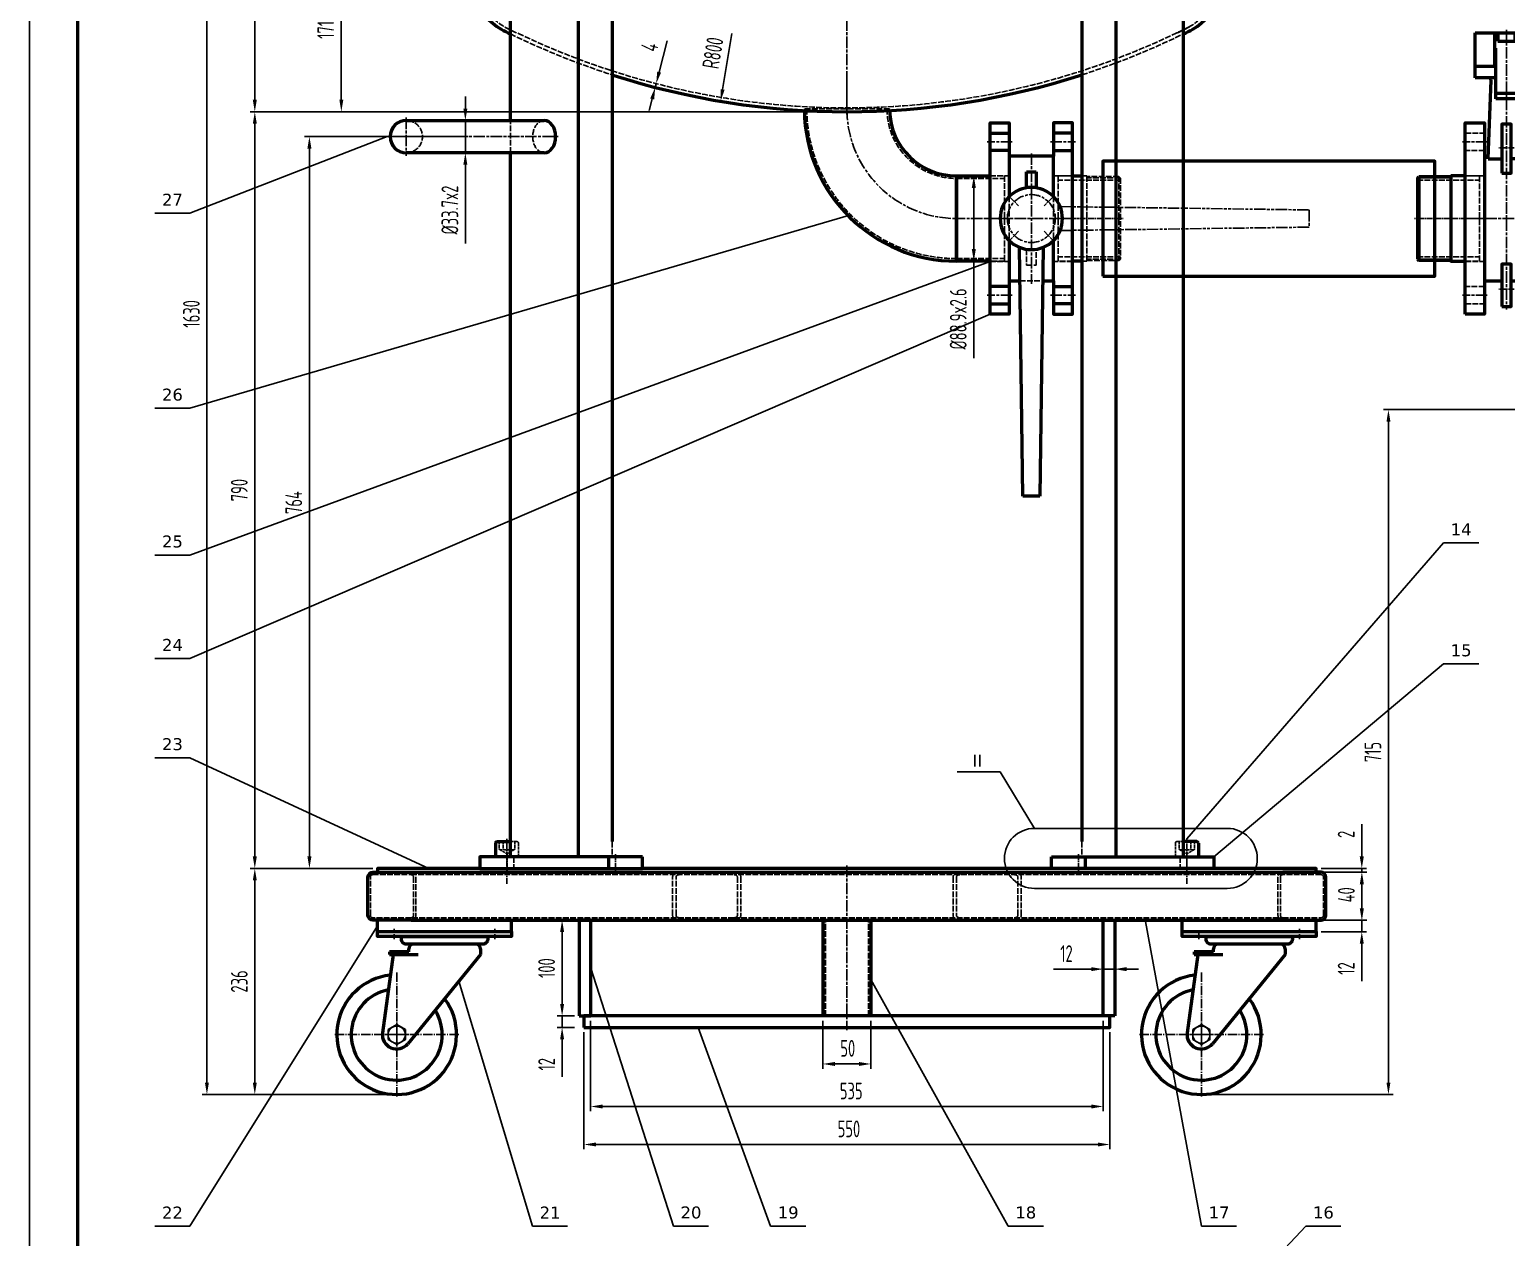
# Model space of a CAD drawing. Header units: millimetres. Extents: x -8455 to -5485, y -2391 to 1814.
# Drawn here: x -8455 to -6914, y -445 to 816 of the extents above; entities that cross this region are included whole.
import ezdxf
from ezdxf.enums import TextEntityAlignment as Align

# ---------------------------------------------------------------- set-up
doc = ezdxf.new("R2010")
doc.units = ezdxf.units.MM
for name, pattern in [('AM_ISO02W050', [7.5, 6, -1.5]), ('AM_ISO02W050x2', [3.75, 3, -0.75]), ('AM_ISO08W050', [18, 12, -1.5, 3, -1.5]), ('AM_ISO08W050x2', [9, 6, -0.75, 1.5, -0.75]), ('AM_ISO09W050', [22.5, 12, -1.5, 3, -1.5, 3, -1.5]), ('GEN7', [13.75, 9.75, -1.5, 1, -1.5]), ('GEN7A', [6.875, 4.75, -0.875, 0.375, -0.875])]:
    doc.linetypes.add(name, pattern=pattern)
for name, color, linetype in [('0N', 7, 'Continuous'), ('4', 3, 'Continuous'), ('7', 4, 'GEN7'), ('7A', 4, 'GEN7A'), ('7AN', 4, 'GEN7A'), ('ET', 7, 'Continuous')]:
    doc.layers.add(name, color=color, linetype=linetype)
for name, color, linetype, lineweight in [('AM_0', 7, 'Continuous', 50), ('AM_0N', 7, 'Continuous', 50), ('AM_11', 3, 'AM_ISO09W050', 25), ('AM_3', 6, 'AM_ISO02W050', 25), ('AM_3N', 6, 'AM_ISO02W050', 25), ('AM_4', 3, 'Continuous', 25), ('AM_5', 3, 'Continuous', 25), ('AM_7', 4, 'AM_ISO08W050', 25), ('AM_7N', 4, 'AM_ISO08W050', 25)]:
    doc.layers.add(name, color=color, linetype=linetype, lineweight=lineweight)
doc.styles.add('CT', font='verdana.ttf')
doc.styles.get("Standard").update_dxf_attribs({"font": 'isocp.shx', "width": 0.7})
doc.dimstyles.new('AM_ISO', dxfattribs={"dimtxt": 3.5, "dimasz": 2.5, "dimexe": 1, "dimexo": 1, "dimgap": 1.5, "dimtad": 1, "dimdsep": 46, "dimtxsty": 'Standard', "dimcen": 0, "dimclrd": 256, "dimclre": 256, "dimclrt": 2, "dimadec": 0, "dimazin": 2, "dimtp": 0.1, "dimtm": 0.1, "dimtfac": 0.71, "dimtdec": 3, "dimtmove": 0, "dimatfit": 3, "dimfxl": 0, "dimlwd": -1, "dimlwe": -1, "dimarcsym": 0})
doc.dimstyles.new('AM_ISO$4', dxfattribs={"dimtxt": 3.5, "dimasz": 2.5, "dimexe": 1, "dimexo": 1, "dimgap": 1.5, "dimtad": 1, "dimtoh": 1, "dimdsep": 46, "dimtxsty": 'Standard', "dimcen": 0, "dimclrd": 256, "dimclre": 256, "dimclrt": 2, "dimadec": 0, "dimazin": 2, "dimtp": 0.1, "dimtm": 0.1, "dimtfac": 0.71, "dimtofl": 0, "dimtmove": 0, "dimatfit": 3, "dimfxl": 0, "dimlwd": -1, "dimlwe": -1, "dimarcsym": 0})

# ---------------------------------------------------------------- blocks, each defined once
blk = doc.blocks.new('bianca_ans')
at = {"layer": 'AM_0'}
for p, q in [((-55.5, 194), (9.5, 194)), ((-55.5, 159), (-55.5, 194)), ((-35.5, 194), (-35.5, 159)), ((-32, 194), (-32, 185.2)), ((-32, 185.2), (-14, 185.2)), ((-14, 185.2), (-14, 194)), ((-10.5, 159), (-10.5, 194)), ((9.5, 194), (9.5, 159)), ((-34, 125), (-34, 177.9)), ((-12, 177.9), (-12, 125)), ((-55.5, 159), (-34, 159)), ((-55.5, 147), (-55.5, 159)), ((-35.5, 159), (-34, 159)), ((-12, 159), (9.5, 159)), ((-12, 159), (-10.5, 159)), ((9.5, 159), (9.5, 147)), ((-34, 147), (-55.5, 147)), ((-42, 62.2), (-39.1, 144.4)), ((9.5, 147), (-12, 147)), ((-6.9, 144.4), (-4, 62.2)), ((-34, 131), (-12, 131)), ((-12, 125), (-34, 125)), ((-42, 62.2), (-28, 62.2)), ((-4, 62.2), (-18, 62.2))]:
    blk.add_line(p, q, dxfattribs=at)
blk.add_lwpolyline([(-28, 47.5), (-18, 47.5), (-18, 98.6), (-28, 98.6)], close=True, dxfattribs=at)
for points in [[(-41.9, 65), (-46, 65), (-46, -60.5)], [(0, -60.5), (0, 65), (-4.1, 65)], [(-46, -60.5), (-46, -65), (-28, -65)], [(-18, -60.5), (-18, -47.6), (-28, -47.6), (-28, -60.5)], [(-28, -60.5), (-28, -92)], [(-28, -92), (-18, -92), (-18, -60.5)], [(-18, -65), (0, -65), (0, -60.5)]]:
    blk.add_lwpolyline(points, dxfattribs=at)
for centre, start, end in [((-41.6, 144.5), 357.9748, 90), ((-4.4, 144.5), 90, 182.0252)]:
    blk.add_arc(centre, 2.5, start, end, dxfattribs=at)
at = {"layer": 'AM_7'}
for p, q in [((-23, 197), (-23, -95)), ((3, 0), (-49, 0))]:
    blk.add_line(p, q, dxfattribs=at)
at = {"layer": 'AM_7', "linetype": 'AM_ISO08W050x2'}
for p, q in [((-15, 73.9), (-31, 73.9)), ((-15, -73.9), (-31, -73.9))]:
    blk.add_line(p, q, dxfattribs=at)
blk = doc.blocks.new('*U11')
at = {"layer": '0N'}
blk.add_lwpolyline([(-9, -5.2), (0, -10.4), (9, -5.2), (9, 5.2), (0, 10.4), (-9, 5.2)], close=True, dxfattribs=at)
blk.add_circle((0, 0), 9, dxfattribs=at)
at = {"layer": '7AN'}
for p, q in [((-12.5, 0), (12.5, 0)), ((0, 12.5), (0, -12.5))]:
    blk.add_line(p, q, dxfattribs=at)
blk = doc.blocks.new('LO-SETH125WS33062')
for p, q in [((-53.8, -24), (-64.9, -105.5)), ((-37.5, -21), (-57.5, -21)), ((-57.5, -21), (-57.5, -24)), ((-57.5, -24), (-27.5, -24)), ((37.5, -24), (-38.4, -117)), ((-37.5, -21), (-37.5, -18)), ((37.5, -18), (37.5, -24))]:
    blk.add_line(p, q)
blk.add_lwpolyline([(-70, 0), (70, 0), (70, -5), (-70, -5)], close=True)
blk.add_lwpolyline([(-45, -5), (45, -5), (45, -8, -0.414214), (40, -13), (-40, -13, -0.414214), (-45, -8)], format="xyb", close=True)
for centre, radius, start, end in [((-32.5, -18), 5, 90, 180), ((32.5, -18), 5, 0, 90), ((-50, -107.5), 62.5, 96.1197, 36.8976), ((-50, -107.5), 47.5, 100.6416, 32.3757), ((-50, -107.5), 15, 172.2331, 320.7842)]:
    blk.add_arc(centre, radius, start, end)
at = {"layer": '7'}
for q in [(-50, -42), (-115.5, -107.5), (-50, -173), (15.5, -107.5)]:
    blk.add_line((-50, -107.5), q, dxfattribs=at)
at = {"layer": '7A'}
for p, q in [((-52.5, 0), (-52.5, -8)), ((52.5, 3), (52.5, -8))]:
    blk.add_line(p, q, dxfattribs=at)
at = {"layer": '0N'}
blk.add_blockref('*U11', (-50, -107.5), dxfattribs=at)
blk = doc.blocks.new('LO-SETH125')
for p, q in [((-53.8, -24), (-64.9, -105.5)), ((-37.5, -21), (-57.5, -21)), ((-57.5, -21), (-57.5, -24)), ((-57.5, -24), (-27.5, -24)), ((37.5, -24), (-38.4, -117)), ((-37.5, -21), (-37.5, -18)), ((37.5, -18), (37.5, -24))]:
    blk.add_line(p, q)
blk.add_lwpolyline([(-70, 0), (70, 0), (70, -5), (-70, -5)], close=True)
blk.add_lwpolyline([(-45, -5), (45, -5), (45, -8, -0.414214), (40, -13), (-40, -13, -0.414214), (-45, -8)], format="xyb", close=True)
for centre, radius, start, end in [((-32.5, -18), 5, 90, 180), ((32.5, -18), 5, 0, 90), ((-50, -107.5), 62.5, 96.1197, 36.8976), ((-50, -107.5), 47.5, 100.6416, 32.3757), ((-50, -107.5), 15, 172.2331, 320.7842)]:
    blk.add_arc(centre, radius, start, end)
at = {"layer": '7'}
for q in [(-50, -42), (-115.5, -107.5), (-50, -173), (15.5, -107.5)]:
    blk.add_line((-50, -107.5), q, dxfattribs=at)
at = {"layer": '7A'}
for p, q in [((-52.5, 3), (-52.5, -8)), ((52.5, 3), (52.5, -8))]:
    blk.add_line(p, q, dxfattribs=at)
at = {"layer": '0N'}
blk.add_blockref('*U11', (-50, -107.5), dxfattribs=at)
blk = doc.blocks.new('bianca_gru')
at = {"layer": 'AM_0'}
for p, q in [((-65, 23), (-23, 23)), ((-65, -23), (-65, 23)), ((23, 23), (65, 23)), ((65, 23), (65, 12)), ((-48.7, 5), (-48.7, -5)), ((-32.1, 5), (-48.7, 5)), ((290, 9), (30, 12.5)), ((290, -9), (290, 9)), ((-48.7, -5), (-32.1, -5)), ((30, -12.5), (290, -9)), ((65, -12), (65, -23)), ((-23, -23), (-65, -23)), ((65, -23), (23, -23))]:
    blk.add_line(p, q, dxfattribs=at)
blk.add_circle((0, 0), 32.5, dxfattribs=at)
at = {"layer": 'AM_11'}
for p, q in [((-12.5, -30), (-9, -290)), ((9, -290), (12.5, -30)), ((-9, -290), (9, -290))]:
    blk.add_line(p, q, dxfattribs=at)
at = {"layer": 'AM_3'}
for p, q in [((32.1, 5), (48.7, 5)), ((48.7, 5), (48.7, -5)), ((65, 12), (65, -12)), ((48.7, -5), (32.1, -5))]:
    blk.add_line(p, q, dxfattribs=at)
at = {"layer": 'AM_7'}
for p, q in [((0, 35.5), (0, -35.5)), ((-68, 0), (68, 0))]:
    blk.add_line(p, q, dxfattribs=at)
at = {"layer": 'AM_7', "linetype": 'AM_ISO08W050x2'}
for p, q in [((-22.1, 22.1), (-13.3, 13.3)), ((13.3, 13.3), (22.1, 22.1)), ((-22.1, -22.1), (-13.3, -13.3)), ((13.3, -13.3), (22.1, -22.1))]:
    blk.add_line(p, q, dxfattribs=at)
at = {"layer": 'AM_7'}
blk.add_circle((0, 0), 25, dxfattribs=at)
blk = doc.blocks.new('beh鋖ter_ansKGA4062')
at = {"layer": 'AM_0'}
for p, q in [((-400, -338), (-400, -15)), ((400, -338), (400, -15)), ((-400, -338), (-351.3, -338)), ((-400, -352), (-400, -338)), ((-245.3, -338), (245.3, -338)), ((351.3, -338), (400, -338)), ((400, -352), (400, -338))]:
    blk.add_line(p, q, dxfattribs=at)
for centre, radius, start, end in [((-316, -352), 84, 180, 237.536), ((316, -352), 84, 302.464, 0), ((0, 291), 800, 243.169, 243.9491), ((0, 291), 800, 296.0509, 296.831), ((0, 291), 800, 252.1464, 287.8536)]:
    blk.add_arc(centre, radius, start, end, dxfattribs=at)
at = {"layer": 'AM_3'}
for p, q in [((-400, 0), (-392.5, 0)), ((-400, -15), (-400, 0)), ((-396, -338), (-396, 0)), ((392.5, 0), (400, 0)), ((396, -338), (396, 0)), ((400, -15), (400, 0)), ((-396, -352), (-396, -338)), ((-351.3, -338), (-245.3, -338)), ((245.3, -338), (351.3, -338)), ((396, -352), (396, -338))]:
    blk.add_line(p, q, dxfattribs=at)
for centre, radius, start, end in [((-316, -352), 80, 180, 250.2601), ((316, -352), 80, 289.7399, 0), ((0, 291), 800, 243.9491, 252.1464), ((0, 291), 796, 244.4734, 296.8167), ((0, 291), 800, 287.8536, 296.0509)]:
    blk.add_arc(centre, radius, start, end, dxfattribs=at)
at = {"layer": 'AM_7'}
for p, q in [((0, 3), (0, -127.8)), ((0, -160.5), (0, -512))]:
    blk.add_line(p, q, dxfattribs=at)
blk = doc.blocks.new('fuss_ans')
at = {"layer": 'AM_0'}
for p, q in [((74.2, 1105.5), (3.5, 1105.5)), ((3.5, 1105.5), (3.5, 1102)), ((3.5, 1105.5), (38.9, 1076.6)), ((3.5, 1073.1), (3.5, 1102)), ((3.5, 1102), (38.9, 1073.1)), ((109.6, 1076.6), (74.2, 1105.5)), ((3.5, 1073.1), (3.5, 28)), ((38.9, 1076.6), (109.6, 1076.6)), ((38.9, 1073.1), (38.9, 1076.6)), ((38.9, 1073.1), (38.9, 12)), ((109.6, 1073.1), (38.9, 1073.1)), ((45.7, 1076.6), (95.3, 1076.6)), ((109.6, 1073.1), (109.6, 1076.6)), ((109.6, 12), (109.6, 1073.1)), ((3.5, 12), (109.6, 12)), ((7.1, 12), (7.1, 0))]:
    blk.add_line(p, q, dxfattribs=at)
blk.add_lwpolyline([(-28.3, 12), (141.4, 12), (141.4, 0), (-28.3, 0)], close=True, dxfattribs=at)
at = {"layer": 'AM_3'}
for p, q in [((3.5, 1102), (14.6, 1102)), ((14.6, 1102), (45.7, 1076.6)), ((14.6, 1102), (64.2, 1102)), ((95.3, 1076.6), (64.2, 1102)), ((64.2, 1102), (74.2, 1102)), ((74.2, 1105.5), (74.2, 1102)), ((74.2, 1102), (109.6, 1073.1)), ((3.5, 28), (3.5, 12)), ((106.1, 12), (106.1, 0))]:
    blk.add_line(p, q, dxfattribs=at)
at = {"layer": 'AM_7', "linetype": 'AM_ISO08W050x2'}
for p, q in [((0, 15), (0, -3)), ((113.1, 15), (113.1, -3))]:
    blk.add_line(p, q, dxfattribs=at)
blk = doc.blocks.new('fuss_ansFS88062')
at = {"layer": 'AM_0'}
for p, q in [((74.2, 1105.5), (3.5, 1105.5)), ((3.5, 1105.5), (3.5, 1102)), ((3.5, 1105.5), (38.9, 1076.6)), ((3.5, 1073.1), (3.5, 1102)), ((3.5, 1102), (38.9, 1073.1)), ((109.6, 1076.6), (74.2, 1105.5)), ((3.5, 1073.1), (3.5, 28)), ((38.9, 1076.6), (109.6, 1076.6)), ((38.9, 1073.1), (38.9, 1076.6)), ((38.9, 1073.1), (38.9, 12)), ((109.6, 1073.1), (38.9, 1073.1)), ((45.7, 1076.6), (95.3, 1076.6)), ((109.6, 1073.1), (109.6, 1076.6)), ((109.6, 780.9), (109.6, 1073.1)), ((109.6, 12), (109.6, 747.1)), ((3.5, 12), (109.6, 12)), ((7.1, 12), (7.1, 0))]:
    blk.add_line(p, q, dxfattribs=at)
blk.add_lwpolyline([(-28.3, 12), (141.4, 12), (141.4, 0), (-28.3, 0)], close=True, dxfattribs=at)
at = {"layer": 'AM_3'}
for p, q in [((3.5, 1102), (14.6, 1102)), ((14.6, 1102), (45.7, 1076.6)), ((14.6, 1102), (64.2, 1102)), ((95.3, 1076.6), (64.2, 1102)), ((64.2, 1102), (74.2, 1102)), ((74.2, 1105.5), (74.2, 1102)), ((74.2, 1102), (109.6, 1073.1)), ((109.6, 747.1), (109.6, 780.9)), ((3.5, 28), (3.5, 12)), ((106.1, 12), (106.1, 0))]:
    blk.add_line(p, q, dxfattribs=at)
at = {"layer": 'AM_7', "linetype": 'AM_ISO08W050x2'}
for p, q in [((0, 15), (0, -3)), ((113.1, 15), (113.1, -3))]:
    blk.add_line(p, q, dxfattribs=at)
blk = doc.blocks.new('boden_ansGGA4062')
at = {"layer": 'AM_0'}
for p, q in [((-490, -12), (-490, 0)), ((-455, 0), (455, 0)), ((-350, -12), (-350, 0)), ((350, -12), (350, 0)), ((490, -12), (490, 0)), ((-490, -12), (-350, -12)), ((350, -12), (490, -12))]:
    blk.add_line(p, q, dxfattribs=at)
for points in [[(-383.15479, 54), (-490, 54), (-490, 50), (490, 50), (490, 54), (383.15479, 54)], [(213.44916, 54), (-213.44916, 54)]]:
    blk.add_lwpolyline(points, dxfattribs=at)
at = {"layer": 'AM_0N'}
for p, q in [((-495, 50), (-455, 50)), ((495, 50), (455, 50)), ((-500, 5), (-500, 45)), ((500, 5), (500, 45)), ((-455, 0), (-495, 0)), ((455, 0), (495, 0))]:
    blk.add_line(p, q, dxfattribs=at)
at = {"layer": 'AM_0N', "extrusion": (0, 0, -1)}
for centre, start, end in [((495, 45), 0, 90), ((495, 5), 270, 0)]:
    blk.add_arc(centre, 5, start, end, dxfattribs=at)
at = {"layer": 'AM_0N'}
for centre, start, end in [((495, 45), 0, 90), ((495, 5), 270, 0)]:
    blk.add_arc(centre, 5, start, end, dxfattribs=at)
at = {"layer": 'AM_3'}
for p, q in [((-495, 47.5), (-455, 47.5)), ((-455, 47.5), (-117.9155, 47.5)), ((455, 47.5), (-117.9155, 47.5)), ((495, 47.5), (455, 47.5)), ((-497.5, 5), (-497.5, 45)), ((-452.5, 45), (-452.5, 5)), ((-450, 45), (-450, 5)), ((-182, 5), (-182, 45)), ((-178.43975, 5), (-178.43975, 45)), ((-114.35525, 45), (-114.35525, 5)), ((-110.795, 45), (-110.795, 5)), ((110.795, 45), (110.795, 5)), ((114.35525, 45), (114.35525, 5)), ((178.43975, 5), (178.43975, 45)), ((182, 5), (182, 45)), ((450, 45), (450, 5)), ((452.5, 45), (452.5, 5)), ((497.5, 5), (497.5, 45)), ((-455, 2.5), (-495, 2.5)), ((-117.9155, 2.5), (-455, 2.5)), ((-117.9155, 2.5), (455, 2.5)), ((455, 2.5), (495, 2.5))]:
    blk.add_line(p, q, dxfattribs=at)
at = {"layer": 'AM_3', "extrusion": (0, 0, -1)}
for centre, radius, start, end in [((495, 45), 2.5, 0, 90), ((455, 45), 5, 90, 180), ((455, 45), 2.5, 90, 180), ((495, 5), 2.5, 270, 0), ((455, 5), 5, 180, 270), ((455, 5), 2.5, 180, 270)]:
    blk.add_arc(centre, radius, start, end, dxfattribs=at)
at = {"layer": 'AM_3'}
for centre, radius, start, end in [((455, 45), 5, 90, 180), ((455, 45), 2.5, 90, 180), ((495, 45), 2.5, 0, 90), ((455, 5), 5, 180, 270), ((455, 5), 2.5, 180, 270), ((495, 5), 2.5, 270, 0)]:
    blk.add_arc(centre, radius, start, end, dxfattribs=at)
at = {"layer": 'AM_3', "extrusion": (0, 0, -1)}
for centre, major_axis, start_param, end_param in [((-174.8795, 45), (-7.1205, 0), 0, 1.5707963268), ((-174.8795, 45), (-3.56025, 0), 0, 1.5707963268), ((-117.9155, 45), (7.1205, 0), -1.5707963268, 0), ((-117.9155, 45), (3.56025, 0), -1.5707963268, 0), ((-174.8795, 5), (7.1205, 0), 1.5707963268, 3.1415926536), ((-174.8795, 5), (3.56025, 0), 1.5707963268, 3.1415926536), ((-117.9155, 5), (-3.56025, 0), 3.1415926536, 4.7123889804), ((-117.9155, 5), (-7.1205, 0), 3.1415926536, 4.7123889804)]:
    blk.add_ellipse(centre, major_axis=major_axis, ratio=0.7021978794, start_param=start_param, end_param=end_param, dxfattribs=at)
at = {"layer": 'AM_3'}
for centre, major_axis, start_param, end_param in [((117.9155, 45), (-7.1205, 0), -1.5707963268, 0), ((117.9155, 45), (-3.56025, 0), -1.5707963268, 0), ((174.8795, 45), (7.1205, 0), 0, 1.5707963268), ((174.8795, 45), (3.56025, 0), 0, 1.5707963268), ((117.9155, 5), (7.1205, 0), 3.1415926536, 4.7123889804), ((117.9155, 5), (3.56025, 0), 3.1415926536, 4.7123889804), ((174.8795, 5), (-3.56025, 0), 1.5707963268, 3.1415926536), ((174.8795, 5), (-7.1205, 0), 1.5707963268, 3.1415926536)]:
    blk.add_ellipse(centre, major_axis=major_axis, ratio=0.7021978794, start_param=start_param, end_param=end_param, dxfattribs=at)
blk = doc.blocks.new('griff_ans')
at = {"layer": 'AM_0'}
for p, q in [((0, 16.9), (144, 16.9)), ((144, -16.9), (0, -16.9))]:
    blk.add_line(p, q, dxfattribs=at)
blk.add_arc((0, 0), 16.9, 90, 270, dxfattribs=at)
blk.add_ellipse((144, 0), major_axis=(0, 16.9), ratio=0.707107, start_param=3.141593, end_param=6.283185, dxfattribs=at)
at = {"layer": 'AM_3'}
blk.add_arc((0, 0), 16.9, 270, 90, dxfattribs=at)
blk.add_ellipse((144, 0), major_axis=(0, 16.9), ratio=0.707107, start_param=0, end_param=3.141593, dxfattribs=at)
at = {"layer": 'AM_7'}
for p, q in [((0, 19.9), (0, -19.9)), ((-19.9, 0), (158.9, 0))]:
    blk.add_line(p, q, dxfattribs=at)
blk = doc.blocks.new('f黨rung_ans')
at = {"layer": 'AM_0'}
for p, q in [((-25, 0), (-25, -100)), ((25, 0), (25, -100))]:
    blk.add_line(p, q, dxfattribs=at)
for points in [[(-279.5, -100), (-267.5, -100), (-267.5, 0), (-279.5, 0)], [(279.5, -100), (267.5, -100), (267.5, 0), (279.5, 0)], [(-274.5, -112), (274.5, -112), (274.5, -100), (-274.5, -100)]]:
    blk.add_lwpolyline(points, close=True, dxfattribs=at)
at = {"layer": 'AM_3'}
for p, q in [((-22.5, -100), (-22.5, 0)), ((22.5, -100), (22.5, 0))]:
    blk.add_line(p, q, dxfattribs=at)
at = {"layer": 'AM_7'}
blk.add_line((0, 57), (0, -115), dxfattribs=at)
blk = doc.blocks.new('*D45')
at = {"layer": 'AM_5'}
for p, q in [((-8097.2, -60.2), (-8225.3, -60.2)), ((-8220.3, -72.7), (-8220.3, -283.7)), ((-8165.3, -296.2), (-8225.3, -296.2))]:
    blk.add_line(p, q, dxfattribs=at)
for points in [[(-8222.4, -72.7), (-8218.2, -72.7), (-8220.3, -60.2)], [(-8222.4, -283.7), (-8218.2, -283.7), (-8220.3, -296.2)]]:
    blk.add_solid(points, dxfattribs=at)
at = {"layer": 'Defpoints', "color": 0}
for p in [(-8092.2, -60.2), (-8220.3, -296.2), (-8160.3, -296.2)]:
    blk.add_point(p, dxfattribs=at)
at = {"layer": 'AM_5', "color": 2, "insert": (-8236.5, -178.2), "char_height": 17.5, "attachment_point": 5, "rotation": 90}
blk.add_mtext('236', dxfattribs=at)
blk = doc.blocks.new('*D55')
at = {"layer": 'AM_5'}
for p, q in [((-7362.3, 1333.8), (-8275.3, 1333.8)), ((-8270.3, 1321.3), (-8270.3, -283.7)), ((-8077.2, -296.2), (-8275.3, -296.2))]:
    blk.add_line(p, q, dxfattribs=at)
for points in [[(-8272.4, 1321.3), (-8268.2, 1321.3), (-8270.3, 1333.8)], [(-8272.4, -283.7), (-8268.2, -283.7), (-8270.3, -296.2)]]:
    blk.add_solid(points, dxfattribs=at)
at = {"layer": 'Defpoints', "color": 0}
for p in [(-7357.3, 1333.8), (-8270.3, -296.2), (-8072.2, -296.2)]:
    blk.add_point(p, dxfattribs=at)
at = {"layer": 'AM_5', "color": 2, "insert": (-8286.5, 518.8), "char_height": 17.5, "attachment_point": 5, "rotation": 90}
blk.add_mtext('1630', dxfattribs=at)
blk = doc.blocks.new('*D57')
at = {"layer": 'AM_5'}
for p, q in [((-8057.2, 1223.8), (-8225.3, 1223.8)), ((-8220.3, 1211.3), (-8220.3, 742.3)), ((-7607.2, 729.8), (-8225.3, 729.8))]:
    blk.add_line(p, q, dxfattribs=at)
for points in [[(-8222.4, 1211.3), (-8218.2, 1211.3), (-8220.3, 1223.8)], [(-8222.4, 742.3), (-8218.2, 742.3), (-8220.3, 729.8)]]:
    blk.add_solid(points, dxfattribs=at)
at = {"layer": 'Defpoints', "color": 0}
for p in [(-8052.2, 1223.8), (-8220.3, 729.8), (-7602.2, 729.8)]:
    blk.add_point(p, dxfattribs=at)
at = {"layer": 'AM_5', "color": 2, "insert": (-8236.5, 976.8), "char_height": 17.5, "attachment_point": 5, "rotation": 90}
blk.add_mtext('494', dxfattribs=at)
blk = doc.blocks.new('*D58')
at = {"layer": 'AM_5'}
for p, q in [((-7607.2, 729.8), (-8225.3, 729.8)), ((-8220.3, 717.3), (-8220.3, -47.7)), ((-8097.2, -60.2), (-8225.3, -60.2))]:
    blk.add_line(p, q, dxfattribs=at)
for points in [[(-8222.4, 717.3), (-8218.2, 717.3), (-8220.3, 729.8)], [(-8222.4, -47.7), (-8218.2, -47.7), (-8220.3, -60.2)]]:
    blk.add_solid(points, dxfattribs=at)
at = {"layer": 'Defpoints', "color": 0}
for p in [(-7602.2, 729.8), (-8220.3, -60.2), (-8092.2, -60.2)]:
    blk.add_point(p, dxfattribs=at)
at = {"layer": 'AM_5', "color": 2, "insert": (-8236.5, 334.8), "char_height": 17.5, "attachment_point": 5, "rotation": 90}
blk.add_mtext('790', dxfattribs=at)
blk = doc.blocks.new('*D59')
at = {"layer": 'AM_5'}
for p, q in [((-6789.7, 418.8), (-7041.9, 418.8)), ((-7036.9, -283.7), (-7036.9, 406.3)), ((-7227.2, -296.2), (-7031.9, -296.2))]:
    blk.add_line(p, q, dxfattribs=at)
for points in [[(-7038.9, 406.3), (-7034.8, 406.3), (-7036.9, 418.8)], [(-7038.9, -283.7), (-7034.8, -283.7), (-7036.9, -296.2)]]:
    blk.add_solid(points, dxfattribs=at)
at = {"layer": 'Defpoints', "color": 0}
for p in [(-7036.9, 418.8), (-6784.7, 418.8), (-7232.2, -296.2)]:
    blk.add_point(p, dxfattribs=at)
at = {"layer": 'AM_5', "color": 2, "insert": (-7053.1, 61.3), "char_height": 17.5, "attachment_point": 5, "rotation": 90}
blk.add_mtext('715', dxfattribs=at)
blk = doc.blocks.new('*D61')
at = {"layer": 'AM_5'}
for p, q in [((-8007.2, 900.8), (-8135, 900.8)), ((-8130, 888.3), (-8130, 742.3)), ((-7734.6, 729.8), (-8135, 729.8))]:
    blk.add_line(p, q, dxfattribs=at)
for points in [[(-8132, 888.3), (-8127.9, 888.3), (-8130, 900.8)], [(-8132, 742.3), (-8127.9, 742.3), (-8130, 729.8)]]:
    blk.add_solid(points, dxfattribs=at)
at = {"layer": 'Defpoints', "color": 0}
for p in [(-8002.2, 900.8), (-8130, 729.8), (-7729.6, 729.8)]:
    blk.add_point(p, dxfattribs=at)
at = {"layer": 'AM_5', "color": 2, "insert": (-8146.2, 815.3), "char_height": 17.5, "attachment_point": 5, "rotation": 90}
blk.add_mtext('171', dxfattribs=at)
blk = doc.blocks.new('*D62')
at = {"layer": 'AM_5'}
for p, q in [((-7798.2, 771.2), (-7789.8, 803.8)), ((-7802.3, 755.3), (-7801.3, 759.1)), ((-7805.5, 743.2), (-7808.6, 731.1))]:
    blk.add_line(p, q, dxfattribs=at)
for points in [[(-7800.2, 771.8), (-7796.2, 770.7), (-7801.3, 759.1)], [(-7807.5, 743.7), (-7803.4, 742.6), (-7802.3, 755.3)]]:
    blk.add_solid(points, dxfattribs=at)
at = {"layer": 'Defpoints', "color": 0}
for p in [(-7801.3, 759.1), (-7801.3, 759.1), (-7802.3, 755.3)]:
    blk.add_point(p, dxfattribs=at)
at = {"layer": 'AM_5', "color": 2, "insert": (-7808.2, 797.6), "char_height": 17.5, "attachment_point": 5, "rotation": 75.5106}
blk.add_mtext('4', dxfattribs=at)
blk = doc.blocks.new('*D75')
at = {"layer": 'AM_5'}
for p, q in [((-7997.6, 703.8), (-8168.3, 703.8)), ((-8163.3, 691.3), (-8163.3, -47.7)), ((-8102.2, -60.2), (-8168.3, -60.2))]:
    blk.add_line(p, q, dxfattribs=at)
for points in [[(-8165.4, 691.3), (-8161.2, 691.3), (-8163.3, 703.8)], [(-8165.4, -47.7), (-8161.2, -47.7), (-8163.3, -60.2)]]:
    blk.add_solid(points, dxfattribs=at)
at = {"layer": 'Defpoints', "color": 0}
for p in [(-7992.6, 703.8), (-8163.3, -60.2), (-8097.2, -60.2)]:
    blk.add_point(p, dxfattribs=at)
at = {"layer": 'AM_5', "color": 2, "insert": (-8179.6, 321.8), "char_height": 17.5, "attachment_point": 5, "rotation": 90}
blk.add_mtext('764', dxfattribs=at)
blk = doc.blocks.new('*D77')
at = {"layer": 'AM_5'}
for p, q in [((-8000.5, 733.2), (-8000.5, 745.7)), ((-8000.5, 720.7), (-8000.5, 687)), ((-8000.5, 674.5), (-8000.5, 592.3))]:
    blk.add_line(p, q, dxfattribs=at)
for points in [[(-8002.6, 733.2), (-7998.4, 733.2), (-8000.5, 720.7)], [(-8002.6, 674.5), (-7998.4, 674.5), (-8000.5, 687)]]:
    blk.add_solid(points, dxfattribs=at)
at = {"layer": 'Defpoints', "color": 0}
for p in [(-8000.5, 720.7), (-8000.5, 687), (-8000.5, 687)]:
    blk.add_point(p, dxfattribs=at)
at = {"layer": 'AM_5', "color": 2, "insert": (-8016.7, 627.2), "char_height": 17.5, "attachment_point": 5, "rotation": 90}
blk.add_mtext('%%C33.7x2', dxfattribs=at)
blk = doc.blocks.new('*D88')
at = {"layer": 'AM_5'}
for p, q in [((-7869.7, -219.2), (-7869.7, -313.7)), ((-7334.7, -219.2), (-7334.7, -313.7)), ((-7857.2, -308.7), (-7347.2, -308.7))]:
    blk.add_line(p, q, dxfattribs=at)
for points in [[(-7857.2, -306.6), (-7857.2, -310.8), (-7869.7, -308.7)], [(-7347.2, -306.6), (-7347.2, -310.8), (-7334.7, -308.7)]]:
    blk.add_solid(points, dxfattribs=at)
at = {"layer": 'Defpoints', "color": 0}
for p in [(-7869.7, -214.2), (-7334.7, -214.2), (-7334.7, -308.7)]:
    blk.add_point(p, dxfattribs=at)
at = {"layer": 'AM_5', "color": 2, "insert": (-7597.7, -292.5), "char_height": 17.5, "attachment_point": 5}
blk.add_mtext('535', dxfattribs=at)
blk = doc.blocks.new('*D89')
at = {"layer": 'AM_5'}
for p, q in [((-7876.7, -231.2), (-7876.7, -353.4)), ((-7327.7, -231.2), (-7327.7, -353.4)), ((-7864.2, -348.4), (-7340.2, -348.4))]:
    blk.add_line(p, q, dxfattribs=at)
for points in [[(-7864.2, -346.3), (-7864.2, -350.4), (-7876.7, -348.4)], [(-7340.2, -346.3), (-7340.2, -350.4), (-7327.7, -348.4)]]:
    blk.add_solid(points, dxfattribs=at)
at = {"layer": 'Defpoints', "color": 0}
for p in [(-7876.7, -226.2), (-7327.7, -226.2), (-7327.7, -348.4)]:
    blk.add_point(p, dxfattribs=at)
at = {"layer": 'AM_5', "color": 2, "insert": (-7600.1, -332.1), "char_height": 17.5, "attachment_point": 5}
blk.add_mtext('550', dxfattribs=at)
blk = doc.blocks.new('*D90')
at = {"layer": 'AM_5'}
for p, q in [((-7627.2, -219.2), (-7627.2, -269.3)), ((-7577.2, -219.2), (-7577.2, -269.3)), ((-7614.7, -264.3), (-7589.7, -264.3))]:
    blk.add_line(p, q, dxfattribs=at)
for points in [[(-7614.7, -262.2), (-7614.7, -266.4), (-7627.2, -264.3)], [(-7589.7, -262.2), (-7589.7, -266.4), (-7577.2, -264.3)]]:
    blk.add_solid(points, dxfattribs=at)
at = {"layer": 'Defpoints', "color": 0}
for p in [(-7627.2, -214.2), (-7577.2, -214.2), (-7577.2, -264.3)]:
    blk.add_point(p, dxfattribs=at)
at = {"layer": 'AM_5', "color": 2, "insert": (-7601.3, -248), "char_height": 17.5, "attachment_point": 5}
blk.add_mtext('50', dxfattribs=at)
blk = doc.blocks.new('*D91')
at = {"layer": 'AM_5'}
for p, q in [((-7886.7, -114.2), (-7904.5, -114.2)), ((-7899.5, -201.7), (-7899.5, -126.7)), ((-7886.7, -214.2), (-7904.5, -214.2))]:
    blk.add_line(p, q, dxfattribs=at)
for points in [[(-7901.6, -126.7), (-7897.4, -126.7), (-7899.5, -114.2)], [(-7901.6, -201.7), (-7897.4, -201.7), (-7899.5, -214.2)]]:
    blk.add_solid(points, dxfattribs=at)
at = {"layer": 'Defpoints', "color": 0}
for p in [(-7899.5, -114.2), (-7881.7, -114.2), (-7881.7, -214.2)]:
    blk.add_point(p, dxfattribs=at)
at = {"layer": 'AM_5', "color": 2, "insert": (-7915.7, -164.2), "char_height": 17.5, "attachment_point": 5, "rotation": 90}
blk.add_mtext('100', dxfattribs=at)
blk = doc.blocks.new('*D92')
at = {"layer": 'AM_5'}
for p, q in [((-7899.5, -201.7), (-7899.5, -189.2)), ((-7886.7, -214.2), (-7904.5, -214.2)), ((-7899.5, -214.2), (-7899.5, -226.2)), ((-7886.7, -226.2), (-7904.5, -226.2)), ((-7899.5, -238.7), (-7899.5, -277.9))]:
    blk.add_line(p, q, dxfattribs=at)
for points in [[(-7901.6, -201.7), (-7897.4, -201.7), (-7899.5, -214.2)], [(-7901.6, -238.7), (-7897.4, -238.7), (-7899.5, -226.2)]]:
    blk.add_solid(points, dxfattribs=at)
at = {"layer": 'Defpoints', "color": 0}
for p in [(-7881.7, -214.2), (-7899.5, -226.2), (-7881.7, -226.2)]:
    blk.add_point(p, dxfattribs=at)
at = {"layer": 'AM_5', "color": 2, "insert": (-7915.7, -264.6), "char_height": 17.5, "attachment_point": 5, "rotation": 90}
blk.add_mtext('12', dxfattribs=at)
blk = doc.blocks.new('*D93')
at = {"layer": 'AM_5'}
for p, q in [((-7347.2, -165.3), (-7386.4, -165.3)), ((-7322.7, -165.3), (-7334.7, -165.3)), ((-7310.2, -165.3), (-7297.7, -165.3))]:
    blk.add_line(p, q, dxfattribs=at)
for points in [[(-7347.2, -163.2), (-7347.2, -167.4), (-7334.7, -165.3)], [(-7310.2, -163.2), (-7310.2, -167.4), (-7322.7, -165.3)]]:
    blk.add_solid(points, dxfattribs=at)
at = {"layer": 'Defpoints', "color": 0}
for p in [(-7334.7, -165.3), (-7334.7, -165.3), (-7322.7, -165.3)]:
    blk.add_point(p, dxfattribs=at)
at = {"layer": 'AM_5', "color": 2, "insert": (-7373, -149.1), "char_height": 17.5, "attachment_point": 5}
blk.add_mtext('12', dxfattribs=at)
blk = doc.blocks.new('*D101')
at = {"layer": 'AM_5'}
for p, q in [((-7102.2, -64.2), (-7059.5, -64.2)), ((-7064.5, -76.7), (-7064.5, -101.7)), ((-7102.2, -114.2), (-7059.5, -114.2))]:
    blk.add_line(p, q, dxfattribs=at)
for points in [[(-7066.6, -76.7), (-7062.5, -76.7), (-7064.5, -64.2)], [(-7066.6, -101.7), (-7062.5, -101.7), (-7064.5, -114.2)]]:
    blk.add_solid(points, dxfattribs=at)
at = {"layer": 'Defpoints', "color": 0}
for p in [(-7107.2, -64.2), (-7107.2, -114.2), (-7064.5, -114.2)]:
    blk.add_point(p, dxfattribs=at)
at = {"layer": 'AM_5', "color": 2, "insert": (-7080.8, -87.7), "char_height": 17.5, "attachment_point": 5, "rotation": 90}
blk.add_mtext('40', dxfattribs=at)
blk = doc.blocks.new('*D102')
at = {"layer": 'AM_5'}
for p, q in [((-7064.7, -47.7), (-7064.7, -14.1)), ((-7107.2, -60.2), (-7059.7, -60.2)), ((-7064.7, -64.2), (-7064.7, -60.2)), ((-7107.2, -64.2), (-7059.7, -64.2)), ((-7064.7, -76.7), (-7064.7, -89.2))]:
    blk.add_line(p, q, dxfattribs=at)
for points in [[(-7066.8, -47.7), (-7062.6, -47.7), (-7064.7, -60.2)], [(-7066.8, -76.7), (-7062.6, -76.7), (-7064.7, -64.2)]]:
    blk.add_solid(points, dxfattribs=at)
at = {"layer": 'Defpoints', "color": 0}
for p in [(-7112.2, -60.2), (-7064.7, -60.2), (-7112.2, -64.2)]:
    blk.add_point(p, dxfattribs=at)
at = {"layer": 'AM_5', "color": 2, "insert": (-7081, -24.6), "char_height": 17.5, "attachment_point": 5, "rotation": 90}
blk.add_mtext('2', dxfattribs=at)
blk = doc.blocks.new('*D103')
at = {"layer": 'AM_5'}
for p, q in [((-7064.7, -101.7), (-7064.7, -89.2)), ((-7107.2, -114.2), (-7059.7, -114.2)), ((-7064.7, -114.2), (-7064.7, -126.2)), ((-7107.2, -126.2), (-7059.7, -126.2)), ((-7064.7, -138.7), (-7064.7, -177.9))]:
    blk.add_line(p, q, dxfattribs=at)
for points in [[(-7066.8, -101.7), (-7062.6, -101.7), (-7064.7, -114.2)], [(-7066.8, -138.7), (-7062.6, -138.7), (-7064.7, -126.2)]]:
    blk.add_solid(points, dxfattribs=at)
at = {"layer": 'Defpoints', "color": 0}
for p in [(-7112.2, -114.2), (-7112.2, -126.2), (-7064.7, -126.2)]:
    blk.add_point(p, dxfattribs=at)
at = {"layer": 'AM_5', "color": 2, "insert": (-7081, -164.6), "char_height": 17.5, "attachment_point": 5, "rotation": 90}
blk.add_mtext('12', dxfattribs=at)
blk = doc.blocks.new('*D107')
at = {"layer": 'AM_5'}
for p, q in [((-7482.7, 662.8), (-7464.7, 662.8)), ((-7469.7, 650.3), (-7469.7, 586.4)), ((-7482.7, 573.9), (-7464.7, 573.9)), ((-7469.7, 573.9), (-7469.7, 472.6))]:
    blk.add_line(p, q, dxfattribs=at)
for points in [[(-7471.8, 650.3), (-7467.6, 650.3), (-7469.7, 662.8)], [(-7471.8, 586.4), (-7467.6, 586.4), (-7469.7, 573.9)]]:
    blk.add_solid(points, dxfattribs=at)
at = {"layer": 'Defpoints', "color": 0}
for p in [(-7487.7, 662.8), (-7487.7, 573.9), (-7469.7, 573.9)]:
    blk.add_point(p, dxfattribs=at)
at = {"layer": 'AM_5', "color": 2, "insert": (-7486, 513.5), "char_height": 17.5, "attachment_point": 5, "rotation": 90}
blk.add_mtext('%%c88.9x2.6', dxfattribs=at)
blk = doc.blocks.new('*D131')
at = {"layer": 'AM_5'}
blk.add_line((-7722.2, 811.6), (-7732, 753.1), dxfattribs=at)
blk.add_solid([(-7734, 753.4), (-7729.9, 752.8), (-7734, 740.8)], dxfattribs=at)
at = {"layer": 'Defpoints', "color": 0}
for p in [(-7602.2, 1529.8), (-7734, 740.8)]:
    blk.add_point(p, dxfattribs=at)
at = {"layer": 'AM_5', "color": 2, "insert": (-7742.1, 791.2), "char_height": 17.5, "attachment_point": 5, "rotation": 80.5116}
blk.add_mtext('R800', dxfattribs=at)

msp = doc.modelspace()

# ---------------------------------------------------------------- linework, layer by layer
at = {"layer": '4'}
for p, q in [((-8287.976, 623.923), (-8082.034, 703.828)), ((-8324.661, 623.923), (-8287.976, 623.923)), ((-8287.976, 420.319), (-7598.219, 622.271)), ((-8287.976, 267.018), (-7452.663, 573.628)), ((-7452.663, 518.328), (-8287.976, 159.138)), ((-8324.661, 420.319), (-8287.976, 420.319)), ((-7247.293, -29.172), (-6979.346, 279.615)), ((-6979.346, 279.615), (-6942.661, 279.615)), ((-8324.661, 267.018), (-8287.976, 267.018)), ((-8324.661, 159.138), (-8287.976, 159.138)), ((-7219.009, -48.172), (-6979.346, 153.262)), ((-6979.346, 153.262), (-6942.661, 153.262)), ((-8324.661, 55.38), (-8287.976, 55.38)), ((-8287.976, 55.38), (-8038.741, -60.172)), ((-7442.249, 40.709), (-7487.06, 40.709)), ((-7406.416, -18.356), (-7442.249, 40.709)), ((-7406.416, -18.356), (-7205.099, -18.356)), ((-7406.416, -81.059), (-7205.099, -81.059)), ((-8287.976, -433.503), (-8092.163, -120.172)), ((-7291.222, -111.672), (-7231.999, -433.503)), ((-7869.663, -164.172), (-7783.319, -433.503)), ((-8007.385, -178.016), (-7930.388, -433.503)), ((-7577.163, -176.21), (-7433.812, -433.503)), ((-7681.872, -433.503), (-7757.381, -226.172)), ((-8324.661, -433.503), (-8287.976, -433.503)), ((-7930.388, -433.503), (-7893.703, -433.503)), ((-7783.319, -433.503), (-7746.634, -433.503)), ((-7681.872, -433.503), (-7645.187, -433.503)), ((-7433.812, -433.503), (-7397.127, -433.503)), ((-7373.298, -700.118), (-7123.137, -433.503)), ((-7231.999, -433.503), (-7195.314, -433.503)), ((-7123.137, -433.503), (-7086.452, -433.503))]:
    msp.add_line(p, q, dxfattribs=at)
for centre, start, end in [((-7406.416, -49.708), 90, 270), ((-7205.099, -49.708), 270, 90)]:
    msp.add_arc(centre, 31.352, start, end, dxfattribs=at)
at = {"layer": 'AM_0'}
for p, q in [((-7452.663, 707.328), (-7432.663, 707.328)), ((-7366.663, 707.328), (-7386.663, 707.328)), ((-7432.663, 689.328), (-7452.663, 689.328)), ((-7386.663, 689.328), (-7366.663, 689.328)), ((-7487.663, 662.778), (-7487.663, 573.878)), ((-7006.663, 660.62), (-7005.013, 662.27)), ((-7006.663, 660.62), (-7006.663, 576.036)), ((-7005.013, 662.27), (-7005.013, 574.386)), ((-7005.013, 662.27), (-6971.663, 662.27)), ((-7006.663, 576.036), (-7005.013, 574.386)), ((-6971.663, 574.386), (-7005.013, 574.386)), ((-7432.663, 547.328), (-7452.663, 547.328)), ((-7386.663, 547.328), (-7366.663, 547.328)), ((-7452.663, 529.328), (-7432.663, 529.328)), ((-7366.663, 529.328), (-7386.663, 529.328))]:
    msp.add_line(p, q, dxfattribs=at)
for points in [[(-8405.468, 1688.506), (-8405.468, -2341.494), (-5535.468, -2341.494), (-5535.468, 1688.506)], [(-6956.663, 518.328), (-6956.663, 718.328), (-6936.663, 718.328), (-6936.663, 518.328)]]:
    msp.add_lwpolyline(points, close=True, dxfattribs=at)
for points in [[(-7432.663, 553.328), (-7432.663, 518.328), (-7452.663, 518.328), (-7452.663, 718.328), (-7432.663, 718.328), (-7432.663, 683.328)], [(-7386.663, 553.328), (-7386.663, 518.328), (-7366.663, 518.328), (-7366.663, 718.328), (-7386.663, 718.328), (-7386.663, 683.328)], [(-7452.663, 573.878), (-7487.663, 573.878), (-7487.663, 662.778), (-7452.663, 662.778)], [(-7366.663, 662.778), (-7356.894, 662.778)], [(-6956.663, 662.778), (-6971.663, 662.778)], [(-6971.663, 662.778), (-6971.663, 573.878), (-6956.663, 573.878)], [(-7356.894, 573.878), (-7366.663, 573.878)]]:
    msp.add_lwpolyline(points, dxfattribs=at)
at = {"layer": 'AM_0', "color": 170}
msp.add_lwpolyline([(-7334.988, 558.328), (-6988.338, 558.328), (-6988.338, 678.328), (-7334.988, 678.328)], close=True, dxfattribs=at)
at = {"layer": 'AM_0'}
for radius, start in [(158.95, 180.636129), (70.05, 181.442103)]:
    msp.add_arc((-7487.663, 732.828), radius, start, 270, dxfattribs=at)
at = {"layer": 'AM_0N'}
for p, q in [((-7969.034, -33.772), (-7969.034, -48.172)), ((-7967.434, -32.172), (-7953.498, -32.172)), ((-7236.893, -32.172), (-7250.828, -32.172)), ((-7235.293, -33.772), (-7235.293, -48.172))]:
    msp.add_line(p, q, dxfattribs=at)
for centre, start, end in [((-7967.434, -33.772), 90, 180), ((-7236.893, -33.772), 0, 90)]:
    msp.add_arc(centre, 1.6, start, end, dxfattribs=at)
at = {"layer": 'AM_3'}
for p, q in [((-7557.713, 732.828), (-7646.613, 732.828)), ((-6956.663, 707.328), (-6936.663, 707.328)), ((-6936.663, 689.328), (-6956.663, 689.328)), ((-7452.663, 663.028), (-7432.663, 663.028)), ((-7366.663, 663.028), (-7386.663, 663.028)), ((-6956.663, 663.028), (-6936.663, 663.028)), ((-7487.663, 660.178), (-7437.663, 660.178)), ((-7316.663, 658.27), (-7381.663, 658.27)), ((-7318.313, 662.27), (-7351.663, 662.27)), ((-7316.835, 660.791), (-7351.663, 660.791)), ((-7318.313, 662.27), (-7318.313, 574.386)), ((-7316.663, 660.62), (-7318.313, 662.27)), ((-7316.663, 660.62), (-7316.663, 576.036)), ((-7006.663, 658.27), (-6941.663, 658.27)), ((-7487.663, 576.478), (-7437.663, 576.478)), ((-7452.663, 573.628), (-7432.663, 573.628)), ((-7366.663, 573.628), (-7386.663, 573.628)), ((-7316.663, 578.386), (-7381.663, 578.386)), ((-7316.835, 575.864), (-7351.663, 575.864)), ((-7351.663, 574.386), (-7318.313, 574.386)), ((-7316.663, 576.036), (-7318.313, 574.386)), ((-7006.663, 578.386), (-6941.663, 578.386)), ((-6956.663, 573.628), (-6936.663, 573.628)), ((-6936.663, 547.328), (-6956.663, 547.328)), ((-6956.663, 529.328), (-6936.663, 529.328))]:
    msp.add_line(p, q, dxfattribs=at)
for points in [[(-7452.663, 662.778), (-7437.663, 662.778)], [(-7437.663, 662.778), (-7437.663, 573.878), (-7452.663, 573.878)], [(-7366.663, 573.878), (-7381.663, 573.878), (-7381.663, 662.778), (-7366.663, 662.778)], [(-7356.894, 662.778), (-7351.663, 662.778), (-7351.663, 573.878), (-7356.894, 573.878)], [(-6956.663, 573.878), (-6941.663, 573.878), (-6941.663, 662.778), (-6956.663, 662.778)], [(-7432.663, 641.289), (-7432.663, 595.366)], [(-7386.663, 641.289), (-7386.663, 595.366)]]:
    msp.add_lwpolyline(points, dxfattribs=at)
for radius, end in [(158.95, 180.636129), (156.35, 270), (72.65, 270), (70.05, 181.442103)]:
    msp.add_arc((-7487.663, 732.828), radius, 180, end, dxfattribs=at)
at = {"layer": 'AM_3N', "linetype": 'AM_ISO02W050x2'}
for p, q in [((-7965.119, -32.172), (-7965.119, -40.172)), ((-7965.119, -40.172), (-7957.034, -44.84)), ((-7961.076, -32.172), (-7961.076, -40.172)), ((-7948.949, -40.172), (-7957.034, -44.84)), ((-7953.498, -32.172), (-7946.634, -32.172)), ((-7952.991, -32.172), (-7952.991, -40.172)), ((-7948.949, -32.172), (-7948.949, -40.172)), ((-7945.034, -33.772), (-7945.034, -48.172)), ((-7259.293, -33.772), (-7259.293, -48.172)), ((-7250.828, -32.172), (-7257.693, -32.172)), ((-7255.378, -32.172), (-7255.378, -40.172)), ((-7255.378, -40.172), (-7247.293, -44.84)), ((-7251.335, -32.172), (-7251.335, -40.172)), ((-7239.208, -40.172), (-7247.293, -44.84)), ((-7243.25, -32.172), (-7243.25, -40.172)), ((-7239.208, -32.172), (-7239.208, -40.172))]:
    msp.add_line(p, q, dxfattribs=at)
for centre, radius, start, end in [((-7963.098, -37.574), 3.292, 232.121121, 307.878879), ((-7957.034, -28.739), 12.127, 250.528779, 289.471221), ((-7950.97, -37.574), 3.292, 232.121121, 307.878879), ((-7946.634, -33.772), 1.6, 0, 90), ((-7257.693, -33.772), 1.6, 90, 180), ((-7253.357, -37.574), 3.292, 232.121121, 307.878879), ((-7247.293, -28.739), 12.127, 250.528779, 289.471221), ((-7241.229, -37.574), 3.292, 232.121121, 307.878879)]:
    msp.add_arc(centre, radius, start, end, dxfattribs=at)
at = {"layer": 'AM_4'}
for p, q in [((-7006.492, 660.791), (-6971.663, 660.791)), ((-7006.492, 575.864), (-6971.663, 575.864))]:
    msp.add_line(p, q, dxfattribs=at)
at = {"layer": 'AM_5'}
msp.add_lwpolyline([(-8455.468, 1813.506), (-8455.468, -2391.494), (-5485.468, -2391.494), (-5485.468, 1813.506)], close=True, dxfattribs=at)
at = {"layer": 'AM_7'}
for p, q in [((-7602.163, 736.828), (-7602.163, 762.828)), ((-7429.663, 698.328), (-7455.663, 698.328)), ((-7389.663, 698.328), (-7363.663, 698.328)), ((-6933.663, 698.328), (-6959.663, 698.328)), ((-7490.663, 618.328), (-7434.663, 618.328)), ((-7429.663, 618.328), (-7455.663, 618.328)), ((-7389.663, 618.328), (-7363.663, 618.328)), ((-6933.663, 618.328), (-6959.663, 618.328)), ((-7429.663, 538.328), (-7455.663, 538.328)), ((-7389.663, 538.328), (-7363.663, 538.328)), ((-6933.663, 538.328), (-6959.663, 538.328))]:
    msp.add_line(p, q, dxfattribs=at)
at = {"layer": 'AM_7', "linetype": 'AM_ISO08W050x2'}
for p, q in [((-7386.419, 618.328), (-7313.663, 618.328)), ((-6936.907, 618.328), (-7009.663, 618.328))]:
    msp.add_line(p, q, dxfattribs=at)
at = {"layer": 'AM_7'}
msp.add_arc((-7487.663, 732.828), 114.5, 180, 270, dxfattribs=at)
at = {"layer": 'AM_7N', "linetype": 'AM_ISO08W050x2'}
for p, q in [((-7957.034, -76.172), (-7957.034, -29.172)), ((-7247.293, -76.172), (-7247.293, -29.172))]:
    msp.add_line(p, q, dxfattribs=at)

# ---------------------------------------------------------------- block references
at = {"layer": 'AM_0'}
for name, p in [('beh鋖ter_ansKGA4062', (-7602.163, 1238.828)), ('fuss_ans', (-7360.43, -60.172)), ('bianca_ans', (-6890.663, 618.328)), ('griff_ans', (-8062.184, 703.828)), ('boden_ansGGA4062', (-7602.163, -114.172)), ('LO-SETH125', (-8022.163, -126.172)), ('LO-SETH125WS33062', (-7182.163, -126.172))]:
    msp.add_blockref(name, p, dxfattribs=at)
at = {"layer": 'AM_0', "xscale": -1}
msp.add_blockref('fuss_ansFS88062', (-7843.897, -60.172), dxfattribs=at)
at = {"layer": 'AM_0', "xscale": -1, "rotation": 90}
msp.add_blockref('bianca_gru', (-7409.663, 618.328), dxfattribs=at)
at = {"layer": 'AM_5'}
msp.add_blockref('f黨rung_ans', (-7602.163, -114.172), dxfattribs=at)

# ---------------------------------------------------------------- texts
at = {"layer": 'ET', "style": 'CT'}
for s, p in [('27', (-8306.298, 638.091)), ('26', (-8306.298, 434.487)), ('14', (-6960.983, 293.782)), ('25', (-8306.298, 281.186)), ('24', (-8306.298, 173.306)), ('15', (-6960.983, 167.429)), ('23', (-8306.298, 69.548)), ('II', (-7466.068, 52.435)), ('22', (-8306.298, -419.336)), ('21', (-7912.024, -419.336)), ('20', (-7764.956, -419.336)), ('19', (-7663.508, -419.336)), ('18', (-7415.448, -419.336)), ('17', (-7213.636, -419.336)), ('16', (-7104.774, -419.336))]:
    msp.add_text(s, height=12.5, dxfattribs=at).set_placement(p, align=Align.MIDDLE)

# ---------------------------------------------------------------- dimensions: what is measured, and where the dimension line sits
at = {"layer": 'AM_5'}
dim = msp.add_radius_dim(center=(-7602.163, 1529.828), mpoint=(-7734.042, 740.772), dimstyle='AM_ISO$4', override={"dimscale": 5, "dimtoh": 0, "dimtdec": 3, "dimtofl": 1}, dxfattribs=at)
dim.commit()
dim.dimension.update_dxf_attribs({"geometry": '*D131', "text_midpoint": (-7726.058, 788.54), "dimtype": 164})
for base, p1, p2, picture, middle in [((-8270.292, -296.172), (-7357.288, 1333.828), (-8072.163, -296.172), '*D55', (-8286.542, 518.828)), ((-8220.292, 729.828), (-8052.163, 1223.828), (-7602.163, 729.828), '*D57', (-8236.542, 976.828)), ((-8220.292, -60.172), (-7602.163, 729.828), (-8092.163, -60.172), '*D58', (-8236.542, 334.828)), ((-8163.308, -60.172), (-7992.641, 703.828), (-8097.163, -60.172), '*D75', (-8179.558, 321.828)), ((-7036.863, 418.828), (-7232.163, -296.172), (-6784.663, 418.828), '*D59', (-7053.113, 61.328)), ((-8220.292, -296.172), (-8092.163, -60.172), (-8160.292, -296.172), '*D45', (-8236.544, -178.172)), ((-7899.493, -114.172), (-7881.663, -214.172), (-7881.663, -114.172), '*D91', (-7915.743, -164.172)), ((-7899.493, -226.172), (-7881.663, -214.172), (-7881.663, -226.172), '*D92', (-7915.745, -264.553))]:
    dim = msp.add_linear_dim(base=base, p1=p1, p2=p2, angle=90, dimstyle='AM_ISO', override={"dimscale": 5}, dxfattribs=at)
    dim.commit()
    dim.dimension.update_dxf_attribs({"geometry": picture, "text_midpoint": middle})
for base, p1, p2, text, picture, middle in [((-8129.958, 729.828), (-8002.163, 900.808), (-7729.606, 729.828), '171', '*D61', (-8146.208, 815.318)), ((-8000.478, 686.978), (-8000.478, 720.678), (-8000.478, 686.978), '%%C33.7x2', '*D77', (-8016.73, 627.16))]:
    dim = msp.add_linear_dim(base=base, p1=p1, p2=p2, angle=90, text=text, dimstyle='AM_ISO', override={"dimscale": 5}, dxfattribs=at)
    dim.commit()
    dim.dimension.update_dxf_attribs({"geometry": picture, "text_midpoint": middle})
dim = msp.add_aligned_dim(p1=(-7802.324, 755.272), p2=(-7801.323, 759.145), distance=0, dimstyle='AM_ISO', override={"dimscale": 5}, dxfattribs=at)
dim.commit()
dim.dimension.update_dxf_attribs({"geometry": '*D62', "text_midpoint": (-7808.158, 797.642)})
for base, p1, p2, text, picture, middle in [((-7469.724, 573.878), (-7487.663, 662.778), (-7487.663, 573.878), '%%c88.9x2.6', '*D107', (-7469.724, 513.473)), ((-7064.712, -60.172), (-7112.163, -64.172), (-7112.163, -60.172), '2', '*D102', (-7064.712, -24.61)), ((-7064.549, -114.172), (-7107.163, -64.172), (-7107.163, -114.172), '40', '*D101', (-7064.549, -87.657))]:
    dim = msp.add_linear_dim(base=base, p1=p1, p2=p2, angle=90, text=text, dimstyle='AM_ISO', override={"dimscale": 5}, dxfattribs=at)
    dim.commit()
    dim.dimension.update_dxf_attribs({"geometry": picture, "text_midpoint": middle, "dimtype": 160})
dim = msp.add_linear_dim(base=(-7064.712, -126.172), p1=(-7112.163, -114.172), p2=(-7112.163, -126.172), angle=90, dimstyle='AM_ISO', override={"dimscale": 5}, dxfattribs=at)
dim.commit()
dim.dimension.update_dxf_attribs({"geometry": '*D103', "text_midpoint": (-7064.712, -164.553), "dimtype": 160})
dim = msp.add_linear_dim(base=(-7334.663, -165.317), p1=(-7322.663, -165.317), p2=(-7334.663, -165.317), dimstyle='AM_ISO', override={"dimscale": 5}, dxfattribs=at)
dim.commit()
dim.dimension.update_dxf_attribs({"geometry": '*D93', "text_midpoint": (-7373.044, -149.065)})
for base, p1, p2, picture, middle in [((-7334.663, -308.72), (-7869.663, -214.172), (-7334.663, -214.172), '*D88', (-7597.731, -308.72)), ((-7577.163, -264.269), (-7627.163, -214.172), (-7577.163, -214.172), '*D90', (-7601.338, -264.269))]:
    dim = msp.add_linear_dim(base=base, p1=p1, p2=p2, dimstyle='AM_ISO', override={"dimscale": 5}, dxfattribs=at)
    dim.commit()
    dim.dimension.update_dxf_attribs({"geometry": picture, "text_midpoint": middle, "dimtype": 160})
dim = msp.add_linear_dim(base=(-7327.663, -348.365), p1=(-7876.663, -226.172), p2=(-7327.663, -226.172), text='550', dimstyle='AM_ISO', override={"dimscale": 5}, dxfattribs=at)
dim.commit()
dim.dimension.update_dxf_attribs({"geometry": '*D89', "text_midpoint": (-7600.136, -348.365), "dimtype": 160})

doc.saveas('drawing.dxf')
